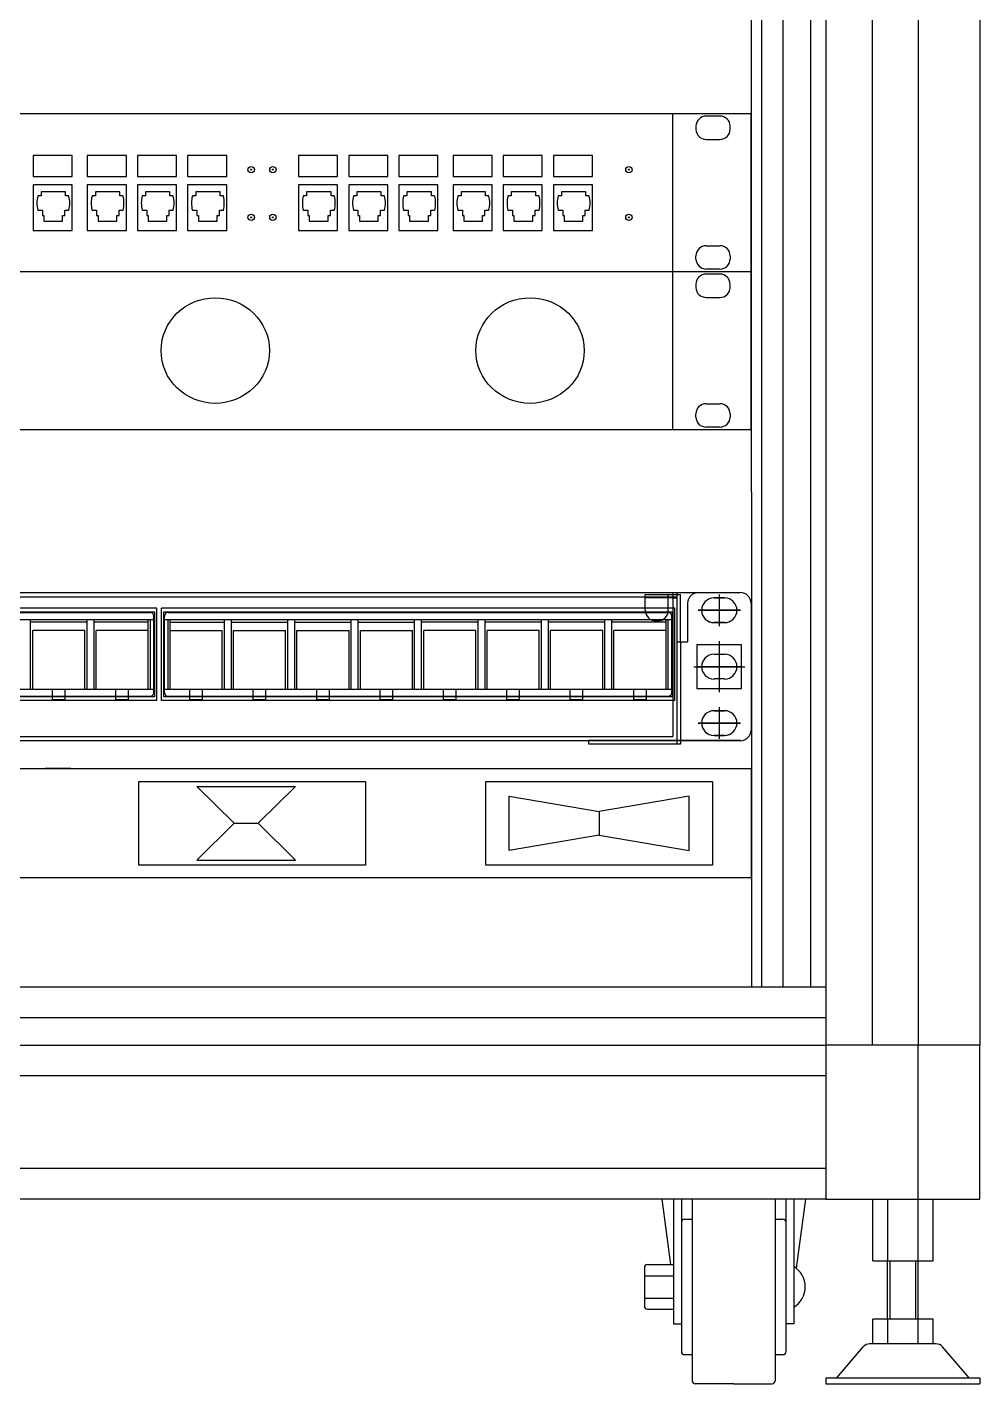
# Model space of a CAD drawing. Header units: millimetres. Extents: x 0 to 84100, y 0 to 59400.
# Drawn here: x 34587.6 to 34834.9, y 23479 to 23830.9 of the extents above; entities that cross this region are included whole.
import ezdxf

# ---------------------------------------------------------------- set-up
doc = ezdxf.new("R2010")
doc.units = ezdxf.units.MM
doc.header["$LTSCALE"] = 1000
doc.layers.add('SYM', color=3, linetype='Continuous')

# ---------------------------------------------------------------- blocks, each defined once
blk = doc.blocks.new('ST071')
for p, q in [((183.89, 495.05), (184.02, -409.31)), ((200.15, 495.16), (200.15, -421.96)), ((220.12, 495.16), (220.12, -421.96)), ((233.43, 495.16), (233.43, -421.96)), ((210.14, 461.89), (210.14, -421.96)), ((186.18, 449.24), (186.18, -409.31)), ((190.84, 449.24), (190.84, -409.31)), ((196.83, 449.24), (196.83, -409.31)), ((-184.02, -220.56), (183.99, -220.56)), ((166.98, -220.56), (166.98, -254.72)), ((177.21, -221.12), (174.26, -221.12)), ((183.99, -254.72), (183.99, -220.56)), ((172.04, -223.27), (172.04, -223.99)), ((179.43, -223.99), (179.43, -223.27)), ((174.26, -226.15), (177.21, -226.15)), ((28.68, -229.62), (28.68, -234.17)), ((37.13, -229.62), (28.68, -229.62)), ((37.13, -234.17), (37.13, -229.62)), ((40.4, -229.62), (40.4, -234.17)), ((48.85, -229.62), (40.4, -229.62)), ((48.85, -234.17), (48.85, -229.62)), ((51.25, -229.62), (51.25, -234.17)), ((59.7, -229.62), (51.25, -229.62)), ((59.7, -234.17), (59.7, -229.62)), ((62.1, -229.62), (62.1, -234.17)), ((70.55, -229.62), (62.1, -229.62)), ((70.55, -234.17), (70.55, -229.62)), ((86.09, -229.62), (86.09, -234.17)), ((94.53, -229.62), (86.09, -229.62)), ((94.53, -234.17), (94.53, -229.62)), ((96.94, -229.62), (96.94, -234.17)), ((105.38, -229.62), (96.94, -229.62)), ((105.38, -234.17), (105.38, -229.62)), ((107.79, -229.62), (107.79, -234.17)), ((116.23, -229.62), (107.79, -229.62)), ((116.23, -234.17), (116.23, -229.62)), ((119.5, -229.62), (119.5, -234.17)), ((127.95, -229.62), (119.5, -229.62)), ((127.95, -234.17), (127.95, -229.62)), ((130.35, -229.62), (130.35, -234.17)), ((138.8, -229.62), (130.35, -229.62)), ((138.8, -234.17), (138.8, -229.62)), ((141.2, -229.62), (141.2, -234.17)), ((149.65, -229.62), (141.2, -229.62)), ((149.65, -234.17), (149.65, -229.62)), ((28.68, -234.17), (37.13, -234.17)), ((40.4, -234.17), (48.85, -234.17)), ((51.25, -234.17), (59.7, -234.17)), ((62.1, -234.17), (70.55, -234.17)), ((86.09, -234.17), (94.53, -234.17)), ((96.94, -234.17), (105.38, -234.17)), ((107.79, -234.17), (116.23, -234.17)), ((119.5, -234.17), (127.95, -234.17)), ((130.35, -234.17), (138.8, -234.17)), ((141.2, -234.17), (149.65, -234.17)), ((28.68, -235.97), (28.68, -245.87)), ((37.13, -235.97), (28.68, -235.97)), ((35.7, -237.5), (30.42, -237.5)), ((30.42, -237.5), (30.42, -238.38)), ((35.7, -238.38), (35.7, -237.5)), ((37.13, -245.87), (37.13, -235.97)), ((40.4, -235.97), (40.4, -245.87)), ((48.85, -235.97), (40.4, -235.97)), ((47.42, -237.5), (42.14, -237.5)), ((42.14, -237.5), (42.14, -238.38)), ((47.42, -238.38), (47.42, -237.5)), ((48.85, -245.87), (48.85, -235.97)), ((51.25, -235.97), (51.25, -245.87)), ((59.7, -235.97), (51.25, -235.97)), ((52.99, -237.5), (52.99, -238.38)), ((58.27, -237.5), (52.99, -237.5)), ((58.27, -238.38), (58.27, -237.5)), ((59.7, -245.87), (59.7, -235.97)), ((62.1, -235.97), (62.1, -245.87)), ((70.55, -235.97), (62.1, -235.97)), ((63.84, -237.5), (63.84, -238.38)), ((69.12, -237.5), (63.84, -237.5)), ((69.12, -238.38), (69.12, -237.5)), ((70.55, -245.87), (70.55, -235.97)), ((86.09, -235.97), (86.09, -245.87)), ((94.53, -235.97), (86.09, -235.97)), ((93.11, -237.5), (87.83, -237.5)), ((87.83, -237.5), (87.83, -238.38)), ((93.11, -238.38), (93.11, -237.5)), ((94.53, -245.87), (94.53, -235.97)), ((96.94, -235.97), (96.94, -245.87)), ((105.38, -235.97), (96.94, -235.97)), ((103.96, -237.5), (98.68, -237.5)), ((98.68, -237.5), (98.68, -238.38)), ((103.96, -238.38), (103.96, -237.5)), ((105.38, -245.87), (105.38, -235.97)), ((107.79, -235.97), (107.79, -245.87)), ((116.23, -235.97), (107.79, -235.97)), ((114.81, -237.5), (109.53, -237.5)), ((109.53, -237.5), (109.53, -238.38)), ((114.81, -238.38), (114.81, -237.5)), ((116.23, -245.87), (116.23, -235.97)), ((119.5, -235.97), (119.5, -245.87)), ((127.95, -235.97), (119.5, -235.97)), ((121.24, -237.5), (121.24, -238.38)), ((126.53, -237.5), (121.24, -237.5)), ((126.53, -238.38), (126.53, -237.5)), ((127.95, -245.87), (127.95, -235.97)), ((130.35, -235.97), (130.35, -245.87)), ((138.8, -235.97), (130.35, -235.97)), ((137.38, -237.5), (132.09, -237.5)), ((132.09, -237.5), (132.09, -238.38)), ((137.38, -238.38), (137.38, -237.5)), ((138.8, -245.87), (138.8, -235.97)), ((141.2, -235.97), (141.2, -245.87)), ((149.65, -235.97), (141.2, -235.97)), ((148.23, -237.5), (142.94, -237.5)), ((142.94, -237.5), (142.94, -238.38)), ((148.23, -238.38), (148.23, -237.5)), ((149.65, -245.87), (149.65, -235.97)), ((30.42, -238.38), (29.71, -238.38)), ((36.42, -238.38), (35.7, -238.38)), ((42.14, -238.38), (41.42, -238.38)), ((48.14, -238.38), (47.42, -238.38)), ((52.99, -238.38), (52.27, -238.38)), ((58.99, -238.38), (58.27, -238.38)), ((63.84, -238.38), (63.12, -238.38)), ((69.84, -238.38), (69.12, -238.38)), ((87.83, -238.38), (87.11, -238.38)), ((93.82, -238.38), (93.11, -238.38)), ((98.68, -238.38), (97.96, -238.38)), ((104.67, -238.38), (103.96, -238.38)), ((109.53, -238.38), (108.81, -238.38)), ((115.52, -238.38), (114.81, -238.38)), ((121.24, -238.38), (120.53, -238.38)), ((127.24, -238.38), (126.53, -238.38)), ((132.09, -238.38), (131.38, -238.38)), ((138.09, -238.38), (137.38, -238.38)), ((142.94, -238.38), (142.23, -238.38)), ((148.94, -238.38), (148.23, -238.38)), ((29.71, -241.43), (30.68, -241.43)), ((30.68, -241.43), (30.68, -242.63)), ((30.68, -242.63), (31.01, -242.63)), ((31.01, -242.63), (31.01, -243.84)), ((35.05, -243.84), (35.05, -242.63)), ((35.05, -242.63), (35.57, -242.63)), ((35.57, -242.63), (35.57, -241.43)), ((35.57, -241.43), (36.42, -241.43)), ((41.42, -241.43), (42.4, -241.43)), ((42.4, -241.43), (42.4, -242.63)), ((42.4, -242.63), (42.73, -242.63)), ((42.73, -242.63), (42.73, -243.84)), ((46.77, -242.63), (47.29, -242.63)), ((46.77, -243.84), (46.77, -242.63)), ((47.29, -242.63), (47.29, -241.43)), ((47.29, -241.43), (48.14, -241.43)), ((52.27, -241.43), (53.25, -241.43)), ((53.25, -241.43), (53.25, -242.63)), ((53.25, -242.63), (53.58, -242.63)), ((53.58, -242.63), (53.58, -243.84)), ((57.62, -243.84), (57.62, -242.63)), ((57.62, -242.63), (58.14, -242.63)), ((58.14, -242.63), (58.14, -241.43)), ((58.14, -241.43), (58.99, -241.43)), ((63.12, -241.43), (64.1, -241.43)), ((64.1, -241.43), (64.1, -242.63)), ((64.1, -242.63), (64.43, -242.63)), ((64.43, -242.63), (64.43, -243.84)), ((68.47, -243.84), (68.47, -242.63)), ((68.47, -242.63), (68.99, -242.63)), ((68.99, -242.63), (68.99, -241.43)), ((68.99, -241.43), (69.84, -241.43)), ((87.11, -241.43), (88.09, -241.43)), ((88.09, -241.43), (88.09, -242.63)), ((88.09, -242.63), (88.41, -242.63)), ((88.41, -242.63), (88.41, -243.84)), ((92.46, -243.84), (92.46, -242.63)), ((92.46, -242.63), (92.98, -242.63)), ((92.98, -241.43), (93.82, -241.43)), ((92.98, -242.63), (92.98, -241.43)), ((97.96, -241.43), (98.94, -241.43)), ((98.94, -241.43), (98.94, -242.63)), ((98.94, -242.63), (99.26, -242.63)), ((99.26, -242.63), (99.26, -243.84)), ((103.31, -243.84), (103.31, -242.63)), ((103.31, -242.63), (103.83, -242.63)), ((103.83, -241.43), (104.67, -241.43)), ((103.83, -242.63), (103.83, -241.43)), ((108.81, -241.43), (109.79, -241.43)), ((109.79, -241.43), (109.79, -242.63)), ((109.79, -242.63), (110.11, -242.63)), ((110.11, -242.63), (110.11, -243.84)), ((114.16, -243.84), (114.16, -242.63)), ((114.16, -242.63), (114.68, -242.63)), ((114.68, -241.43), (115.52, -241.43)), ((114.68, -242.63), (114.68, -241.43)), ((120.53, -241.43), (121.51, -241.43)), ((121.51, -241.43), (121.51, -242.63)), ((121.51, -242.63), (121.83, -242.63)), ((121.83, -242.63), (121.83, -243.84)), ((125.87, -243.84), (125.87, -242.63)), ((125.87, -242.63), (126.4, -242.63)), ((126.4, -241.43), (127.24, -241.43)), ((126.4, -242.63), (126.4, -241.43)), ((131.38, -241.43), (132.36, -241.43)), ((132.36, -241.43), (132.36, -242.63)), ((132.36, -242.63), (132.68, -242.63)), ((132.68, -242.63), (132.68, -243.84)), ((136.72, -242.63), (137.25, -242.63)), ((136.72, -243.84), (136.72, -242.63)), ((137.25, -241.43), (138.09, -241.43)), ((137.25, -242.63), (137.25, -241.43)), ((142.23, -241.43), (143.21, -241.43)), ((143.21, -241.43), (143.21, -242.63)), ((143.21, -242.63), (143.53, -242.63)), ((143.53, -242.63), (143.53, -243.84)), ((147.57, -242.63), (148.1, -242.63)), ((147.57, -243.84), (147.57, -242.63)), ((148.1, -241.43), (148.94, -241.43)), ((148.1, -242.63), (148.1, -241.43)), ((28.68, -245.87), (37.13, -245.87)), ((31.01, -243.84), (35.05, -243.84)), ((40.4, -245.87), (48.85, -245.87)), ((42.73, -243.84), (46.77, -243.84)), ((51.25, -245.87), (59.7, -245.87)), ((53.58, -243.84), (57.62, -243.84)), ((62.1, -245.87), (70.55, -245.87)), ((64.43, -243.84), (68.47, -243.84)), ((86.09, -245.87), (94.53, -245.87)), ((88.41, -243.84), (92.46, -243.84)), ((96.94, -245.87), (105.38, -245.87)), ((99.26, -243.84), (103.31, -243.84)), ((107.79, -245.87), (116.23, -245.87)), ((110.11, -243.84), (114.16, -243.84)), ((119.5, -245.87), (127.95, -245.87)), ((121.83, -243.84), (125.87, -243.84)), ((130.35, -245.87), (138.8, -245.87)), ((132.68, -243.84), (136.72, -243.84)), ((141.2, -245.87), (149.65, -245.87)), ((143.53, -243.84), (147.57, -243.84)), ((174.26, -249.13), (177.21, -249.13)), ((172.04, -252.01), (172.04, -251.29)), ((179.43, -251.29), (179.43, -252.01)), ((-184.02, -254.72), (183.99, -254.72)), ((-184.02, -254.72), (183.98, -254.72)), ((166.97, -254.72), (166.97, -288.88)), ((177.21, -254.17), (174.26, -254.17)), ((183.98, -288.88), (183.98, -254.72)), ((172.03, -257.43), (172.03, -258.15)), ((177.2, -255.27), (174.24, -255.27)), ((179.42, -258.15), (179.42, -257.43)), ((174.24, -260.31), (177.2, -260.31)), ((174.24, -283.29), (177.2, -283.29)), ((172.03, -286.17), (172.03, -285.45)), ((179.42, -285.45), (179.42, -286.17)), ((-184.02, -288.88), (183.98, -288.88)), ((177.2, -288.33), (174.24, -288.33)), ((-181.73, -324.13), (181.65, -324.13)), ((-168.02, -325.04), (167.94, -325.04)), ((161.08, -324.51), (168.7, -324.51)), ((161.08, -327.94), (161.08, -324.51)), ((166.03, -327.94), (166.03, -324.51)), ((166.79, -325.27), (167.94, -325.27)), ((167.02, -324.13), (167.02, -355.21)), ((167.94, -356.12), (167.94, -324.13)), ((167.94, -356.89), (167.94, -325.27)), ((168.7, -334.79), (168.7, -324.51)), ((172.51, -324.13), (181.65, -324.13)), ((178.22, -325.27), (175.94, -325.27)), ((175.94, -325.27), (178.22, -325.27)), ((55.46, -327.48), (-55.54, -327.48)), ((55, -328.32), (-55.08, -328.32)), ((-54.13, -328.43), (54.05, -328.43)), ((55, -346.6), (55, -328.32)), ((55.46, -347.44), (55.46, -327.48)), ((167.44, -327.48), (56.45, -327.48)), ((56.45, -347.44), (56.45, -327.48)), ((166.99, -328.32), (56.9, -328.32)), ((56.9, -328.32), (56.9, -346.6)), ((57.86, -328.43), (166.03, -328.43)), ((166.99, -346.6), (166.99, -328.32)), ((167.44, -347.44), (167.44, -327.48)), ((170.22, -326.41), (170.22, -334.79)), ((173.27, -327.94), (173.27, -327.94)), ((180.89, -327.94), (180.89, -327.94)), ((183.94, -326.41), (183.94, -353.84)), ((183.94, -326.41), (183.94, -353.84)), ((-54.89, -329.92), (54.81, -329.92)), ((28.15, -345), (28.15, -329.92)), ((40.34, -330.53), (28.15, -330.53)), ((40.34, -345), (40.34, -329.92)), ((41.86, -345), (41.86, -329.92)), ((53.59, -330.53), (41.86, -330.53)), ((53.59, -345), (53.59, -329.92)), ((54.05, -345), (54.05, -329.92)), ((54.81, -345.73), (54.81, -329.19)), ((57.1, -345.73), (57.1, -329.19)), ((57.1, -329.92), (166.79, -329.92)), ((57.86, -345), (57.86, -329.92)), ((58.31, -345), (58.31, -329.92)), ((58.31, -330.53), (70.05, -330.53)), ((70.05, -345), (70.05, -329.92)), ((71.57, -345), (71.57, -329.92)), ((71.57, -330.53), (83.76, -330.53)), ((83.76, -345), (83.76, -329.92)), ((85.28, -345), (85.28, -329.92)), ((85.28, -330.53), (97.47, -330.53)), ((97.47, -345), (97.47, -329.92)), ((98.99, -345), (98.99, -329.92)), ((98.99, -330.53), (111.18, -330.53)), ((111.18, -345), (111.18, -329.92)), ((112.71, -345), (112.71, -329.92)), ((124.9, -330.53), (112.71, -330.53)), ((124.9, -345), (124.9, -329.92)), ((126.42, -345), (126.42, -329.92)), ((138.61, -330.53), (126.42, -330.53)), ((138.61, -345), (138.61, -329.92)), ((140.13, -345), (140.13, -329.92)), ((152.32, -330.53), (140.13, -330.53)), ((152.32, -345), (152.32, -329.92)), ((153.84, -345), (153.84, -329.92)), ((165.58, -330.53), (153.84, -330.53)), ((163.37, -330.22), (163.75, -330.22)), ((165.58, -345), (165.58, -329.92)), ((166.03, -345), (166.03, -329.92)), ((166.79, -345.73), (166.79, -329.19)), ((175.94, -330.6), (178.22, -330.6)), ((178.22, -330.6), (175.94, -330.6)), ((39.88, -332.28), (28.6, -332.28)), ((28.6, -345), (28.6, -332.28)), ((39.88, -345), (39.88, -332.28)), ((53.59, -332.28), (42.32, -332.28)), ((42.32, -345), (42.32, -332.28)), ((58.31, -332.28), (69.59, -332.28)), ((69.59, -345), (69.59, -332.28)), ((72.03, -332.28), (83.3, -332.28)), ((72.03, -345), (72.03, -332.28)), ((83.3, -345), (83.3, -332.28)), ((85.74, -332.28), (97.01, -332.28)), ((85.74, -345), (85.74, -332.28)), ((97.01, -345), (97.01, -332.28)), ((99.45, -332.28), (110.73, -332.28)), ((99.45, -345), (99.45, -332.28)), ((110.73, -345), (110.73, -332.28)), ((124.44, -332.28), (113.16, -332.28)), ((113.16, -345), (113.16, -332.28)), ((124.44, -345), (124.44, -332.28)), ((138.15, -332.28), (126.88, -332.28)), ((126.88, -345), (126.88, -332.28)), ((138.15, -345), (138.15, -332.28)), ((151.86, -332.28), (140.59, -332.28)), ((140.59, -345), (140.59, -332.28)), ((151.86, -345), (151.86, -332.28)), ((165.58, -332.28), (154.3, -332.28)), ((154.3, -345), (154.3, -332.28)), ((167.94, -334.79), (170.22, -334.79)), ((172.32, -335.37), (181.84, -335.37)), ((172.32, -344.89), (172.32, -335.37)), ((181.84, -335.37), (181.84, -344.89)), ((175.94, -337.46), (178.22, -337.46)), ((178.22, -342.79), (175.94, -342.79)), ((-54.89, -345), (54.81, -345)), ((32.87, -347.25), (32.87, -345)), ((35.61, -347.25), (35.61, -345)), ((46.58, -347.25), (46.58, -345)), ((49.32, -347.25), (49.32, -345)), ((57.1, -345), (166.79, -345)), ((62.58, -347.25), (62.58, -345)), ((65.32, -347.25), (65.32, -345)), ((76.29, -347.25), (76.29, -345)), ((79.04, -347.25), (79.04, -345)), ((90.01, -347.25), (90.01, -345)), ((92.75, -347.25), (92.75, -345)), ((103.72, -347.25), (103.72, -345)), ((106.46, -347.25), (106.46, -345)), ((117.43, -347.25), (117.43, -345)), ((120.17, -347.25), (120.17, -345)), ((131.14, -347.25), (131.14, -345)), ((133.88, -347.25), (133.88, -345)), ((144.85, -347.25), (144.85, -345)), ((147.6, -347.25), (147.6, -345)), ((158.57, -347.25), (158.57, -345)), ((161.31, -347.25), (161.31, -345)), ((181.84, -344.89), (172.32, -344.89)), ((55.46, -347.44), (-55.54, -347.44)), ((-55.08, -346.6), (55, -346.6)), ((-54.13, -346.49), (54.05, -346.49)), ((32.87, -347.25), (35.61, -347.25)), ((46.58, -347.25), (49.32, -347.25)), ((167.44, -347.44), (56.45, -347.44)), ((56.9, -346.6), (166.99, -346.6)), ((57.86, -346.49), (166.03, -346.49)), ((62.58, -347.25), (65.32, -347.25)), ((76.29, -347.25), (79.04, -347.25)), ((90.01, -347.25), (92.75, -347.25)), ((103.72, -347.25), (106.46, -347.25)), ((117.43, -347.25), (120.17, -347.25)), ((131.14, -347.25), (133.88, -347.25)), ((144.85, -347.25), (147.6, -347.25)), ((158.57, -347.25), (161.31, -347.25)), ((178.22, -349.65), (175.94, -349.65)), ((175.94, -349.65), (178.22, -349.65)), ((173.27, -352.32), (173.27, -352.32)), ((180.89, -352.32), (180.89, -352.32)), ((-181.73, -356.12), (181.65, -356.12)), ((-167.1, -355.21), (167.02, -355.21)), ((181.65, -356.12), (148.89, -356.12)), ((148.89, -356.89), (148.89, -356.12)), ((168.7, -356.89), (148.89, -356.89)), ((168.7, -356.12), (168.7, -356.89)), ((175.94, -354.98), (178.22, -354.98)), ((178.22, -354.98), (175.94, -354.98)), ((-184.02, -362.15), (183.94, -362.15)), ((31.27, -362.09), (36.87, -362.09)), ((183.94, -362.15), (183.94, -385.74)), ((51.55, -364.94), (100.53, -364.94)), ((51.55, -383.05), (51.55, -364.94)), ((64.09, -366.05), (85.41, -366.05)), ((64.09, -366.05), (72.16, -373.99)), ((85.41, -366.05), (77.33, -373.99)), ((100.53, -364.94), (100.53, -383.05)), ((126.6, -364.94), (175.59, -364.94)), ((126.6, -383.05), (126.6, -364.94)), ((175.59, -364.94), (175.59, -383.05)), ((131.64, -379.85), (131.64, -368.14)), ((131.64, -368.14), (151.09, -371.41)), ((170.55, -368.14), (151.09, -371.41)), ((170.55, -379.85), (170.55, -368.14)), ((151.09, -371.41), (151.09, -373.99)), ((151.09, -371.41), (151.09, -373.99)), ((64.09, -381.94), (72.16, -373.99)), ((72.16, -373.99), (77.33, -373.99)), ((72.16, -373.99), (77.33, -373.99)), ((85.41, -381.94), (77.33, -373.99)), ((151.09, -373.99), (151.09, -376.58)), ((151.09, -373.99), (151.09, -376.58)), ((151.09, -376.58), (131.64, -379.85)), ((151.09, -376.58), (170.55, -379.85)), ((100.53, -383.05), (51.55, -383.05)), ((64.09, -381.94), (85.41, -381.94)), ((175.59, -383.05), (126.6, -383.05)), ((-184.02, -385.74), (183.94, -385.74)), ((-182.22, -385.74), (182.42, -385.74)), ((-200.15, -409.31), (200.15, -409.31)), ((-200.15, -415.97), (200.15, -415.97)), ((-200.15, -421.96), (200.15, -421.96)), ((233.43, -421.96), (200.15, -421.96)), ((200.15, -421.96), (200.15, -455.23)), ((200.15, -421.96), (200.15, -455.23)), ((220.12, -455.23), (220.12, -421.96)), ((233.43, -455.23), (233.43, -421.96)), ((200.15, -428.61), (-200.15, -428.61)), ((200.15, -448.58), (-200.15, -448.58)), ((200.15, -455.23), (-200.15, -455.23)), ((164.67, -455.23), (166.55, -469.38)), ((167.21, -455.23), (167.21, -482.19)), ((168.88, -455.23), (168.88, -488.18)), ((171.2, -455.23), (171.2, -494.5)), ((189.17, -455.23), (189.17, -494.5)), ((191.5, -455.23), (191.5, -488.18)), ((193.17, -455.23), (193.17, -482.19)), ((195.71, -455.23), (193.72, -470.19)), ((200.15, -455.23), (233.43, -455.23)), ((200.15, -455.23), (233.43, -455.23)), ((210.26, -468.54), (210.26, -455.23)), ((213.53, -468.54), (213.53, -455.23)), ((220.06, -468.54), (220.06, -455.23)), ((223.32, -468.54), (223.32, -455.23)), ((169.54, -459.56), (171.2, -459.56)), ((189.17, -459.56), (190.84, -459.56)), ((210.26, -468.54), (223.32, -468.54)), ((213.47, -481.19), (213.47, -468.54)), ((214, -481.19), (214, -468.54)), ((219.59, -481.19), (219.59, -468.54)), ((220.12, -481.19), (220.12, -468.54)), ((160.89, -470.04), (160.89, -478.36)), ((160.89, -471.79), (167.21, -471.79)), ((161.55, -469.38), (167.21, -469.38)), ((160.89, -476.61), (167.21, -476.61)), ((161.55, -479.03), (167.21, -479.03)), ((167.21, -482.19), (168.88, -482.19)), ((193.17, -482.19), (191.5, -482.19)), ((223.32, -481.19), (210.26, -481.19)), ((210.26, -486.51), (210.26, -481.19)), ((213.53, -486.51), (213.53, -481.19)), ((220.06, -486.51), (220.06, -481.19)), ((223.32, -486.51), (223.32, -481.19)), ((223.92, -486.51), (209.47, -486.51)), ((169.54, -488.84), (171.2, -488.84)), ((189.17, -488.84), (190.84, -488.84)), ((202.48, -493.83), (208.22, -487.13)), ((231.1, -493.83), (225.37, -487.13)), ((180.19, -495.16), (171.87, -495.16)), ((180.19, -495.16), (188.51, -495.16)), ((200.15, -493.83), (233.43, -493.83)), ((200.15, -493.83), (200.15, -495.16)), ((200.15, -493.83), (200.15, -495.16)), ((200.15, -495.16), (233.43, -495.16)), ((233.43, -493.83), (233.43, -495.16)), ((233.43, -493.83), (233.43, -495.16))]:
    blk.add_line(p, q)
at = {"ltscale": 0.5}
for p, q in [((166.79, -325.27), (161.08, -325.27)), ((168.7, -334.79), (168.7, -356.12))]:
    blk.add_line(p, q, dxfattribs=at)
at = {"ltscale": 0.14}
for p, q in [((177.08, -324.51), (177.08, -331.37)), ((177.08, -324.51), (177.08, -331.37)), ((177.08, -336.7), (177.08, -343.55)), ((177.08, -348.89), (177.08, -355.74)), ((177.08, -348.89), (177.08, -355.74))]:
    blk.add_line(p, q, dxfattribs=at)
at = {"ltscale": 0.2}
for p, q in [((181.65, -327.94), (172.51, -327.94)), ((172.51, -327.94), (181.65, -327.94)), ((177.08, -334.6), (177.08, -345.65)), ((171.56, -340.13), (182.6, -340.13)), ((181.65, -340.13), (172.51, -340.13)), ((181.65, -352.32), (172.51, -352.32)), ((172.51, -352.32), (181.65, -352.32))]:
    blk.add_line(p, q, dxfattribs=at)
for centre, radius, start, end in [((172.51, -326.41), 2.29, 90, 180), ((175.94, -327.94), 2.67, 90, 180), ((178.22, -327.94), 2.67, 0, 90), ((181.65, -326.41), 2.29, 0, 90), ((181.65, -326.41), 2.29, 0, 90), ((54.05, -329.19), 0.762, 0, 90), ((57.86, -329.19), 0.762, 90, 180), ((163.37, -327.94), 2.29, 180, 270), ((163.75, -327.94), 2.29, 270, 0), ((166.03, -329.19), 0.762, 0, 90), ((175.94, -327.94), 2.67, 180, 270), ((178.22, -327.94), 2.67, 270, 0), ((175.94, -340.13), 2.67, 90, 180), ((175.94, -340.13), 2.67, 180, 270), ((178.22, -340.13), 2.67, 0, 90), ((178.22, -340.13), 2.67, 270, 0), ((54.05, -345.73), 0.762, 270, 0), ((57.86, -345.73), 0.762, 180, 270), ((166.03, -345.73), 0.762, 270, 0), ((175.94, -352.32), 2.67, 90, 180), ((178.22, -352.32), 2.67, 0, 90), ((175.94, -352.32), 2.67, 180, 270), ((178.22, -352.32), 2.67, 270, 0), ((181.65, -353.84), 2.29, 270, 0), ((181.65, -353.84), 2.29, 270, 0), ((169.54, -460.22), 0.666, 90, 180), ((190.84, -460.22), 0.666, 0, 90), ((190.84, -460.22), 0.666, 0, 90), ((161.55, -470.04), 0.666, 90, 180), ((190.57, -474.2), 5.1, 300.5926, 59.4074), ((161.55, -478.36), 0.666, 180, 270), ((209.66, -488.51), 2, 90, 136.4688), ((209.66, -488.51), 2, 90, 136.4688), ((223.92, -488.51), 2, 43.5312, 90), ((223.92, -488.51), 2, 43.5312, 90), ((169.54, -488.18), 0.666, 180, 270), ((190.84, -488.18), 0.666, 270, 0), ((171.87, -494.5), 0.666, 180, 270), ((188.51, -494.5), 0.666, 270, 0)]:
    blk.add_arc(centre, radius, start, end)
for centre, major_axis, ratio, start_param, end_param in [((174.26, -223.27), (-2.22, 0), 0.972973, -1.570796, 0), ((177.21, -223.27), (2.22, 0), 0.972973, 0, 1.570796), ((174.26, -223.99), (2.22, 0), 0.972973, 3.141593, 4.712389), ((177.21, -223.99), (-2.22, 0), 0.972973, 1.570796, 3.141593), ((75.83, -232.68), (-0.697, 0), 0.972973, 3.141593, 9.424778), ((75.83, -232.68), (0.107, 0), 0.972973, 0, 6.283185), ((80.54, -232.68), (0.697, 0), 0.972973, 0, 6.283185), ((80.54, -232.68), (0.107, 0), 0.972973, 0, 6.283185), ((157.53, -232.68), (0.697, 0), 0.972973, 0, 6.283185), ((157.53, -232.68), (0.107, 0), 0.972973, 0, 6.283185), ((35.88, -239.91), (-6.37, 0), 0.972973, -0.248096, 0.248096), ((30.25, -239.91), (-6.37, 0), 0.972973, 2.893496, 3.389689), ((47.6, -239.91), (-6.37, 0), 0.972973, -0.248096, 0.248096), ((41.96, -239.91), (-6.37, 0), 0.972973, 2.893496, 3.389689), ((58.45, -239.91), (-6.37, 0), 0.972973, -0.248096, 0.248096), ((52.81, -239.91), (-6.37, 0), 0.972973, 2.893496, 3.389689), ((69.3, -239.91), (-6.37, 0), 0.972973, -0.248096, 0.248096), ((63.66, -239.91), (-6.37, 0), 0.972973, 2.893496, 3.389689), ((93.28, -239.91), (-6.37, 0), 0.972973, -0.248096, 0.248096), ((87.65, -239.91), (-6.37, 0), 0.972973, 2.893496, 3.389689), ((104.13, -239.91), (-6.37, 0), 0.972973, -0.248096, 0.248096), ((98.5, -239.91), (-6.37, 0), 0.972973, 2.893496, 3.389689), ((114.98, -239.91), (-6.37, 0), 0.972973, -0.248096, 0.248096), ((109.35, -239.91), (-6.37, 0), 0.972973, 2.893496, 3.389689), ((126.7, -239.91), (-6.37, 0), 0.972973, -0.248096, 0.248096), ((121.07, -239.91), (-6.37, 0), 0.972973, 2.893496, 3.389689), ((137.55, -239.91), (-6.37, 0), 0.972973, -0.248096, 0.248096), ((131.92, -239.91), (-6.37, 0), 0.972973, 2.893496, 3.389689), ((148.4, -239.91), (-6.37, 0), 0.972973, -0.248096, 0.248096), ((142.77, -239.91), (-6.37, 0), 0.972973, 2.893496, 3.389689), ((75.83, -243.01), (-0.697, 0), 0.972973, 3.141593, 9.424778), ((75.83, -243.01), (0.107, 0), 0.972973, 0, 6.283185), ((80.54, -243.01), (0.697, 0), 0.972973, 0, 6.283185), ((80.54, -243.01), (0.107, 0), 0.972973, 0, 6.283185), ((157.53, -243.01), (0.697, 0), 0.972973, 0, 6.283185), ((157.53, -243.01), (0.107, 0), 0.972973, 0, 6.283185), ((174.26, -251.29), (-2.22, 0), 0.972973, -1.570796, 0), ((177.21, -251.29), (2.22, 0), 0.972973, 0, 1.570796), ((174.26, -252.01), (2.22, 0), 0.972973, 3.141593, 4.712389), ((177.21, -252.01), (-2.22, 0), 0.972973, 1.570796, 3.141593), ((174.24, -257.43), (-2.22, 0), 0.972973, -1.570796, 0), ((177.2, -257.43), (2.22, 0), 0.972973, 0, 1.570796), ((68.08, -271.8), (-11.72, 0), 0.972973, 3.141593, 9.424778), ((136.15, -271.8), (-11.72, 0), 0.972973, 3.141593, 9.424778), ((174.24, -258.15), (2.22, 0), 0.972973, 3.141593, 4.712389), ((177.2, -258.15), (-2.22, 0), 0.972973, 1.570796, 3.141593), ((174.24, -285.45), (-2.22, 0), 0.972973, -1.570796, 0), ((177.2, -285.45), (2.22, 0), 0.972973, 0, 1.570796), ((174.24, -286.17), (2.22, 0), 0.972973, 3.141593, 4.712389), ((177.2, -286.17), (-2.22, 0), 0.972973, 1.570796, 3.141593), ((175.94, -327.94), (1.89, 1.89), 1, 0.785398, 2.356194), ((178.22, -327.94), (-1.89, 1.89), 1, 3.926991, 5.497787), ((175.94, -327.94), (1.89, 1.89), 1, 2.356194, 3.926991), ((178.22, -327.94), (-1.89, 1.89), 1, 2.356194, 3.926991), ((175.94, -352.32), (1.89, 1.89), 1, 0.785398, 2.356194), ((178.22, -352.32), (-1.89, 1.89), 1, 3.926991, 5.497787), ((175.94, -352.32), (1.89, 1.89), 1, 2.356194, 3.926991), ((178.22, -352.32), (-1.89, 1.89), 1, 2.356194, 3.926991)]:
    blk.add_ellipse(centre, major_axis=major_axis, ratio=ratio, start_param=start_param, end_param=end_param)

msp = doc.modelspace()

# ---------------------------------------------------------------- block references
at = {"layer": 'SYM', "xscale": 1.2, "yscale": 1.2, "zscale": 1.2}
msp.add_blockref('ST071', (34554.77, 24073.17), dxfattribs=at)

doc.saveas('drawing.dxf')
